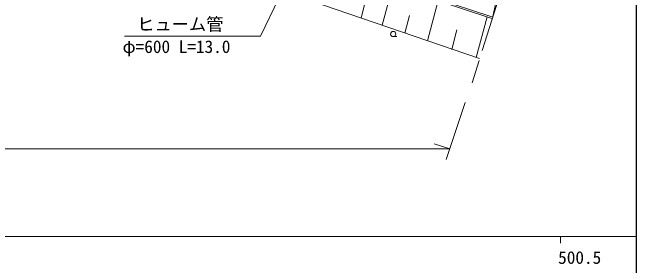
# Model space of a CAD drawing. Units: millimetres, scale not verified. Extents: x 40000 to 680000, y 20000 to 380000.
# Drawn here: x 488659 to 579000, y 200771 to 237473 of the extents above; entities that cross this region are included whole.
import ezdxf
from ezdxf.enums import TextEntityAlignment as Align

# ---------------------------------------------------------------- set-up
doc = ezdxf.new("R2010")
doc.units = ezdxf.units.MM
doc.header["$LTSCALE"] = 1000
doc.linetypes.add('CHAIN', pattern=[18.5, 12, -1.5, 3.5, -1.5])
for name, color, linetype, lineweight in [('M-BGD', 7, 'Continuous', 13), ('M-BMK', 2, 'CHAIN', 13), ('M-STR-HTXT', 7, 'Continuous', 13), ('M-TTL-BAND', 7, 'Continuous', 13)]:
    doc.layers.add(name, color=color, linetype=linetype, lineweight=lineweight)
doc.styles.add('ＭＳ ゴシック', font='')
doc.styles.get('ＭＳ ゴシック').set_extended_font_data('MS Gothic')

msp = doc.modelspace()

# ---------------------------------------------------------------- linework, layer by layer
at = {"layer": 'M-BGD'}
for p, q in [((559992, 245117), (558212, 236901)), ((539369, 242800), (558075, 236620)), ((539421, 242993), (558066, 236833)), ((542166, 235608), (543264, 239730)), ((556291, 230782), (531723, 239220)), ((539116, 236663), (539738, 239000)), ((548728, 233339), (550286, 239193)), ((545447, 234474), (546132, 237046)), ((555797, 230946), (557369, 236853)), ((558066, 236833), (558210, 236895)), ((558212, 236901), (558210, 236895)), ((558300, 237307), (558335, 237295)), ((558075, 236620), (558131, 236644)), ((552256, 232119), (553008, 234944)), ((543777, 233971), (544277, 233971))]:
    msp.add_line(p, q, dxfattribs=at)
msp.add_circle((543777, 234346), 375, dxfattribs=at)
at = {"layer": 'M-BMK'}
msp.add_line((565788, 261037), (555191, 227278), dxfattribs=at)
at = {"layer": 'M-STR-HTXT'}
for p, q in [((541667, 269398), (524561, 234059)), ((524561, 234059), (504896, 234059)), ((554183, 224438), (551457, 216149)), ((551973, 217718), (549706, 218423)), ((551994, 217718), (93397, 217636))]:
    msp.add_line(p, q, dxfattribs=at)
at = {"layer": 'M-TTL-BAND', "lineweight": 25}
msp.add_line((579000, 20000), (579000, 370000), dxfattribs=at)
at = {"layer": 'M-TTL-BAND'}
for p, q in [((40000, 205000), (579000, 205000)), ((568000, 205000), (568000, 204000))]:
    msp.add_line(p, q, dxfattribs=at)

# ---------------------------------------------------------------- texts
at = {"layer": 'M-STR-HTXT', "style": 'ＭＳ ゴシック'}
for s, p in [('ヒューム管', (506702, 234306)), ('φ=600 L=13.0', (504596, 231045))]:
    msp.add_text(s, height=1833, dxfattribs=at).set_placement(p, align=Align.BOTTOM_LEFT)
at = {"layer": 'M-TTL-BAND', "style": 'ＭＳ ゴシック'}
msp.add_text('500.5', height=1833, dxfattribs=at).set_placement((570772, 200467), align=Align.BOTTOM_CENTER)

doc.saveas('drawing.dxf')
